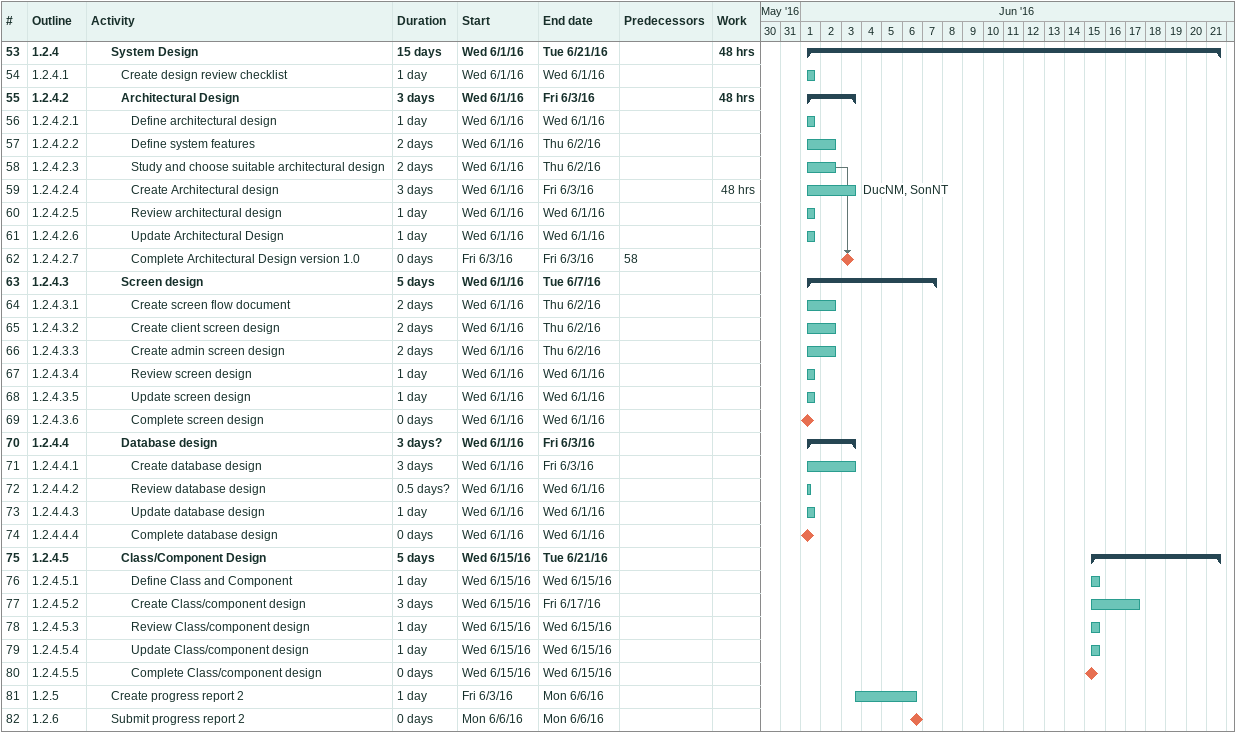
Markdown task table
| ID | WBS | Task | Duration | Start | Finish | Predecessors | Resources | Work (h) |
|---|---|---|---|---|---|---|---|---|
| 53 | 1.2.4 | **System Design** | 15d | 2016-06-01 | 2016-06-21 |  |  | 48 |
| 54 | 1.2.4.1 | Create design review checklist | 1d | 2016-06-01 | 2016-06-01 |  |  |  |
| 55 | 1.2.4.2 | **Architectural Design** | 3d | 2016-06-01 | 2016-06-03 |  |  | 48 |
| 56 | 1.2.4.2.1 | Define architectural design | 1d | 2016-06-01 | 2016-06-01 |  |  |  |
| 57 | 1.2.4.2.2 | Define system features | 2d | 2016-06-01 | 2016-06-02 |  |  |  |
| 58 | 1.2.4.2.3 | Study and choose suitable architectural design | 2d | 2016-06-01 | 2016-06-02 |  |  |  |
| 59 | 1.2.4.2.4 | Create Architectural design | 3d | 2016-06-01 | 2016-06-03 |  | DucNM, SonNT | 48 |
| 60 | 1.2.4.2.5 | Review architectural design | 1d | 2016-06-01 | 2016-06-01 |  |  |  |
| 61 | 1.2.4.2.6 | Update Architectural Design | 1d | 2016-06-01 | 2016-06-01 |  |  |  |
| 62 | 1.2.4.2.7 | Complete Architectural Design version 1.0 | 0d | 2016-06-03 | 2016-06-03 | 58 |  |  |
| 63 | 1.2.4.3 | **Screen design** | 5d | 2016-06-01 | 2016-06-07 |  |  |  |
| 64 | 1.2.4.3.1 | Create screen flow document | 2d | 2016-06-01 | 2016-06-02 |  |  |  |
| 65 | 1.2.4.3.2 | Create client screen design | 2d | 2016-06-01 | 2016-06-02 |  |  |  |
| 66 | 1.2.4.3.3 | Create admin screen design | 2d | 2016-06-01 | 2016-06-02 |  |  |  |
| 67 | 1.2.4.3.4 | Review screen design | 1d | 2016-06-01 | 2016-06-01 |  |  |  |
| 68 | 1.2.4.3.5 | Update screen design | 1d | 2016-06-01 | 2016-06-01 |  |  |  |
| 69 | 1.2.4.3.6 | Complete screen design | 0d | 2016-06-01 | 2016-06-01 |  |  |  |
| 70 | 1.2.4.4 | **Database design** | 3d? | 2016-06-01 | 2016-06-03 |  |  |  |
| 71 | 1.2.4.4.1 | Create database design | 3d | 2016-06-01 | 2016-06-03 |  |  |  |
| 72 | 1.2.4.4.2 | Review database design | 0.5d? | 2016-06-01 | 2016-06-01 |  |  |  |
| 73 | 1.2.4.4.3 | Update database design | 1d | 2016-06-01 | 2016-06-01 |  |  |  |
| 74 | 1.2.4.4.4 | Complete database design | 0d | 2016-06-01 | 2016-06-01 |  |  |  |
| 75 | 1.2.4.5 | **Class/Component Design** | 5d | 2016-06-15 | 2016-06-21 |  |  |  |
| 76 | 1.2.4.5.1 | Define Class and Component | 1d | 2016-06-15 | 2016-06-15 |  |  |  |
| 77 | 1.2.4.5.2 | Create Class/component design | 3d | 2016-06-15 | 2016-06-17 |  |  |  |
| 78 | 1.2.4.5.3 | Review Class/component design | 1d | 2016-06-15 | 2016-06-15 |  |  |  |
| 79 | 1.2.4.5.4 | Update Class/component design | 1d | 2016-06-15 | 2016-06-15 |  |  |  |
| 80 | 1.2.4.5.5 | Complete Class/component design | 0d | 2016-06-15 | 2016-06-15 |  |  |  |
| 81 | 1.2.5 | Create progress report 2 | 1d | 2016-06-03 | 2016-06-06 |  |  |  |
| 82 | 1.2.6 | Submit progress report 2 | 0d | 2016-06-06 | 2016-06-06 |  |  |  |
